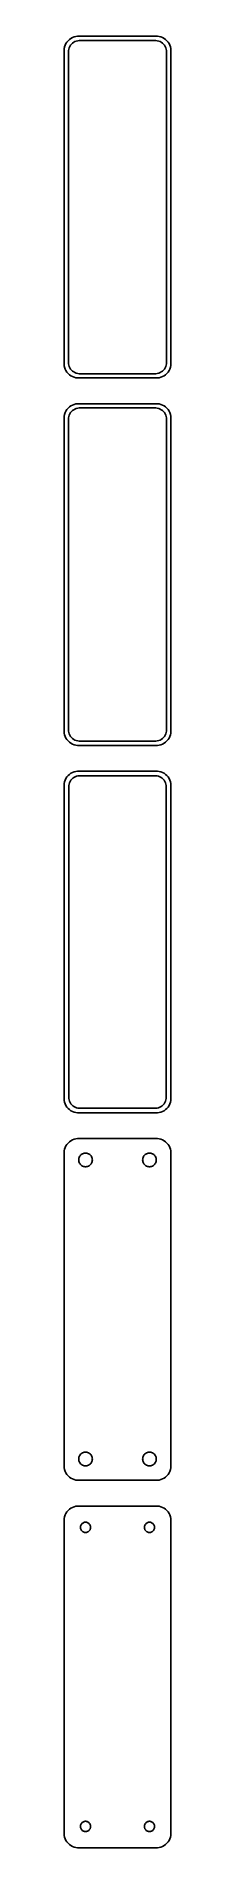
# Model space of a CAD drawing. Header units: metres. Extents: x -19 to 19, y 456 to 1092.
import ezdxf

# ---------------------------------------------------------------- set-up
doc = ezdxf.new("R2010")
doc.units = ezdxf.units.M

msp = doc.modelspace()

# ---------------------------------------------------------------- linework, layer by layer
for p, q in [((-18.65, 1087.94), (-18.75, 1087.94)), ((-18.75, 1087.94), (-18.75, 976.056)), ((-18.5929, 1088.24), (-18.65, 1087.94)), ((-18.3989, 1088.84), (-18.5929, 1088.24)), ((-18.1315, 1089.41), (-18.3989, 1088.84)), ((-17.7951, 1089.94), (-18.1315, 1089.41)), ((-17.3948, 1090.42), (-17.7951, 1089.94)), ((-16.9371, 1090.85), (-17.3948, 1090.42)), ((-17.1243, 1087.49), (-16.9691, 1087.97)), ((-16.9691, 1087.97), (-16.7552, 1088.43)), ((-16.4291, 1091.22), (-16.9371, 1090.85)), ((-16.7552, 1088.43), (-16.4861, 1088.85)), ((-16.4861, 1088.85), (-16.1659, 1089.24)), ((-15.8789, 1091.52), (-16.4291, 1091.22)), ((-16.1659, 1089.24), (-15.7997, 1089.58)), ((-15.2951, 1091.76), (-15.8789, 1091.52)), ((-15.7997, 1089.58), (-15.3933, 1089.88)), ((-15.3933, 1089.88), (-14.9531, 1090.12)), ((-14.6869, 1091.91), (-15.2951, 1091.76)), ((-14.9531, 1090.12), (-14.4861, 1090.3)), ((-14.0639, 1091.99), (-14.6869, 1091.91)), ((-14.4861, 1090.3), (-13.9995, 1090.43)), ((14.0639, 1091.99), (-14.0639, 1091.99)), ((-13.9995, 1090.43), (-13.5012, 1090.49)), ((-13.5012, 1090.49), (13.5012, 1090.49)), ((13.5012, 1090.49), (13.9995, 1090.43)), ((13.9995, 1090.43), (14.4861, 1090.3)), ((14.6869, 1091.91), (14.0639, 1091.99)), ((14.4861, 1090.3), (14.9531, 1090.12)), ((15.2951, 1091.76), (14.6869, 1091.91)), ((14.9531, 1090.12), (15.3933, 1089.88)), ((15.8789, 1091.52), (15.2951, 1091.76)), ((15.3933, 1089.88), (15.7997, 1089.58)), ((15.7997, 1089.58), (16.1659, 1089.24)), ((16.4291, 1091.22), (15.8789, 1091.52)), ((16.1659, 1089.24), (16.4861, 1088.85)), ((16.9371, 1090.85), (16.4291, 1091.22)), ((16.4861, 1088.85), (16.7552, 1088.43)), ((16.7552, 1088.43), (16.9691, 1087.97)), ((17.3948, 1090.42), (16.9371, 1090.85)), ((16.9691, 1087.97), (17.1243, 1087.49)), ((17.7951, 1089.94), (17.3948, 1090.42)), ((18.1315, 1089.41), (17.7951, 1089.94)), ((18.3989, 1088.84), (18.1315, 1089.41)), ((18.5929, 1088.24), (18.3989, 1088.84)), ((18.7106, 1087.63), (18.5929, 1088.24)), ((18.75, 1087), (18.7106, 1087.63)), ((-17.25, 1086.5), (-17.2184, 1087)), ((-17.25, 977.5), (-17.25, 1086.5)), ((-17.2184, 1087), (-17.1243, 1087.49)), ((17.1243, 1087.49), (17.2184, 1087)), ((17.2184, 1087), (17.25, 1086.5)), ((17.25, 1086.5), (17.25, 977.5)), ((18.75, 977), (18.75, 1087)), ((-18.75, 976.056), (-18.65, 976.056)), ((-18.65, 976.056), (-18.5929, 975.757)), ((-18.5929, 975.757), (-18.3989, 975.159)), ((-18.3989, 975.159), (-18.1315, 974.591)), ((-18.1315, 974.591), (-17.7951, 974.061)), ((-17.7951, 974.061), (-17.3948, 973.577)), ((-17.3948, 973.577), (-16.9371, 973.147)), ((-17.2184, 976.999), (-17.25, 977.5)), ((-17.1243, 976.505), (-17.2184, 976.999)), ((-16.9691, 976.028), (-17.1243, 976.505)), ((-16.7552, 975.573), (-16.9691, 976.028)), ((-16.9371, 973.147), (-16.4291, 972.778)), ((-16.4861, 975.149), (-16.7552, 975.573)), ((-16.1659, 974.762), (-16.4861, 975.149)), ((-15.7997, 974.418), (-16.1659, 974.762)), ((-15.3933, 974.123), (-15.7997, 974.418)), ((-14.9531, 973.881), (-15.3933, 974.123)), ((-14.4861, 973.696), (-14.9531, 973.881)), ((-13.9995, 973.571), (-14.4861, 973.696)), ((-13.5012, 973.508), (-13.9995, 973.571)), ((13.5012, 973.508), (-13.5012, 973.508)), ((13.9995, 973.571), (13.5012, 973.508)), ((14.4861, 973.696), (13.9995, 973.571)), ((14.9531, 973.881), (14.4861, 973.696)), ((15.3933, 974.123), (14.9531, 973.881)), ((15.7997, 974.418), (15.3933, 974.123)), ((16.1659, 974.762), (15.7997, 974.418)), ((16.4861, 975.149), (16.1659, 974.762)), ((16.4291, 972.778), (16.9371, 973.147)), ((16.7552, 975.573), (16.4861, 975.149)), ((16.9691, 976.028), (16.7552, 975.573)), ((16.9371, 973.147), (17.3948, 973.577)), ((17.1243, 976.505), (16.9691, 976.028)), ((17.2184, 976.999), (17.1243, 976.505)), ((17.25, 977.5), (17.2184, 976.999)), ((17.3948, 973.577), (17.7951, 974.061)), ((17.7951, 974.061), (18.1315, 974.591)), ((18.1315, 974.591), (18.3989, 975.159)), ((18.3989, 975.159), (18.5929, 975.757)), ((18.5929, 975.757), (18.7106, 976.373)), ((18.7106, 976.373), (18.75, 977)), ((-16.4291, 972.778), (-15.8789, 972.476)), ((-15.8789, 972.476), (-15.2951, 972.245)), ((-15.2951, 972.245), (-14.6869, 972.089)), ((-14.6869, 972.089), (-14.0639, 972.01)), ((-14.0639, 972.01), (14.0639, 972.01)), ((14.0639, 972.01), (14.6869, 972.089)), ((14.6869, 972.089), (15.2951, 972.245)), ((15.2951, 972.245), (15.8789, 972.476)), ((15.8789, 972.476), (16.4291, 972.778)), ((-18.1315, 960.409), (-18.3989, 959.841)), ((-17.7951, 960.939), (-18.1315, 960.409)), ((-17.3948, 961.423), (-17.7951, 960.939)), ((-16.9371, 961.853), (-17.3948, 961.423)), ((-16.4291, 962.222), (-16.9371, 961.853)), ((-15.8789, 962.524), (-16.4291, 962.222)), ((-16.1659, 960.238), (-15.7997, 960.582)), ((-15.2951, 962.755), (-15.8789, 962.524)), ((-15.7997, 960.582), (-15.3933, 960.877)), ((-15.3933, 960.877), (-14.9531, 961.119)), ((-14.6869, 962.911), (-15.2951, 962.755)), ((-14.9531, 961.119), (-14.4861, 961.304)), ((-14.0639, 962.99), (-14.6869, 962.911)), ((-14.4861, 961.304), (-13.9995, 961.429)), ((14.0639, 962.99), (-14.0639, 962.99)), ((-13.9995, 961.429), (-13.5012, 961.492)), ((-13.5012, 961.492), (13.5012, 961.492)), ((13.5012, 961.492), (13.9995, 961.429)), ((13.9995, 961.429), (14.4861, 961.304)), ((14.6869, 962.911), (14.0639, 962.99)), ((14.4861, 961.304), (14.9531, 961.119)), ((15.2951, 962.755), (14.6869, 962.911)), ((14.9531, 961.119), (15.3933, 960.877)), ((15.8789, 962.524), (15.2951, 962.755)), ((15.3933, 960.877), (15.7997, 960.582)), ((15.7997, 960.582), (16.1659, 960.238)), ((16.4291, 962.222), (15.8789, 962.524)), ((16.9371, 961.853), (16.4291, 962.222)), ((17.3948, 961.423), (16.9371, 961.853)), ((17.7951, 960.939), (17.3948, 961.423)), ((18.1315, 960.409), (17.7951, 960.939)), ((18.3989, 959.841), (18.1315, 960.409)), ((-18.7106, 958.627), (-18.75, 958)), ((-18.75, 958), (-18.75, 848)), ((-18.5929, 959.243), (-18.7106, 958.627)), ((-18.3989, 959.841), (-18.5929, 959.243)), ((-17.25, 957.5), (-17.2184, 958.001)), ((-17.25, 848.5), (-17.25, 957.5)), ((-17.2184, 958.001), (-17.1243, 958.495)), ((-17.1243, 958.495), (-16.9691, 958.972)), ((-16.9691, 958.972), (-16.7552, 959.427)), ((-16.7552, 959.427), (-16.4861, 959.851)), ((-16.4861, 959.851), (-16.1659, 960.238)), ((16.1659, 960.238), (16.4861, 959.851)), ((16.4861, 959.851), (16.7552, 959.427)), ((16.7552, 959.427), (16.9691, 958.972)), ((16.9691, 958.972), (17.1243, 958.495)), ((17.1243, 958.495), (17.2184, 958.001)), ((17.2184, 958.001), (17.25, 957.5)), ((17.25, 957.5), (17.25, 848.5)), ((18.5929, 959.243), (18.3989, 959.841)), ((18.7106, 958.627), (18.5929, 959.243)), ((18.75, 958), (18.7106, 958.627)), ((18.75, 848), (18.75, 958)), ((-18.75, 848), (-18.7106, 847.373)), ((-18.7106, 847.373), (-18.5929, 846.757)), ((-18.5929, 846.757), (-18.3989, 846.159)), ((-18.3989, 846.159), (-18.1315, 845.591)), ((-17.2184, 847.999), (-17.25, 848.5)), ((-17.1243, 847.505), (-17.2184, 847.999)), ((-16.9691, 847.028), (-17.1243, 847.505)), ((-16.7552, 846.573), (-16.9691, 847.028)), ((-16.4861, 846.149), (-16.7552, 846.573)), ((-16.1659, 845.762), (-16.4861, 846.149)), ((16.4861, 846.149), (16.1659, 845.762)), ((16.7552, 846.573), (16.4861, 846.149)), ((16.9691, 847.028), (16.7552, 846.573)), ((17.1243, 847.505), (16.9691, 847.028)), ((17.2184, 847.999), (17.1243, 847.505)), ((17.25, 848.5), (17.2184, 847.999)), ((18.1315, 845.591), (18.3989, 846.159)), ((18.3989, 846.159), (18.5929, 846.757)), ((18.5929, 846.757), (18.7106, 847.373)), ((18.7106, 847.373), (18.75, 848)), ((-18.1315, 845.591), (-17.7951, 845.061)), ((-17.7951, 845.061), (-17.3948, 844.577)), ((-17.3948, 844.577), (-16.9371, 844.147)), ((-16.9371, 844.147), (-16.4291, 843.778)), ((-16.4291, 843.778), (-15.8789, 843.476)), ((-15.7997, 845.418), (-16.1659, 845.762)), ((-15.8789, 843.476), (-15.2951, 843.245)), ((-15.3933, 845.123), (-15.7997, 845.418)), ((-14.9531, 844.881), (-15.3933, 845.123)), ((-15.2951, 843.245), (-14.6869, 843.089)), ((-14.4861, 844.696), (-14.9531, 844.881)), ((-14.6869, 843.089), (-14.0639, 843.01)), ((-13.9995, 844.571), (-14.4861, 844.696)), ((-14.0639, 843.01), (14.0639, 843.01)), ((-13.5012, 844.508), (-13.9995, 844.571)), ((13.5012, 844.508), (-13.5012, 844.508)), ((13.9995, 844.571), (13.5012, 844.508)), ((14.4861, 844.696), (13.9995, 844.571)), ((14.0639, 843.01), (14.6869, 843.089)), ((14.9531, 844.881), (14.4861, 844.696)), ((14.6869, 843.089), (15.2951, 843.245)), ((15.3933, 845.123), (14.9531, 844.881)), ((15.2951, 843.245), (15.8789, 843.476)), ((15.7997, 845.418), (15.3933, 845.123)), ((16.1659, 845.762), (15.7997, 845.418)), ((15.8789, 843.476), (16.4291, 843.778)), ((16.4291, 843.778), (16.9371, 844.147)), ((16.9371, 844.147), (17.3948, 844.577)), ((17.3948, 844.577), (17.7951, 845.061)), ((17.7951, 845.061), (18.1315, 845.591)), ((-16.4291, 833.222), (-16.9371, 832.853)), ((-15.8789, 833.524), (-16.4291, 833.222)), ((-15.2951, 833.755), (-15.8789, 833.524)), ((-14.6869, 833.911), (-15.2951, 833.755)), ((-14.0639, 833.99), (-14.6869, 833.911)), ((14.0639, 833.99), (-14.0639, 833.99)), ((14.6869, 833.911), (14.0639, 833.99)), ((15.2951, 833.755), (14.6869, 833.911)), ((15.8789, 833.524), (15.2951, 833.755)), ((16.4291, 833.222), (15.8789, 833.524)), ((16.9371, 832.853), (16.4291, 833.222)), ((-18.7106, 829.627), (-18.75, 829)), ((-18.75, 829), (-18.75, 719)), ((-18.5929, 830.243), (-18.7106, 829.627)), ((-18.3989, 830.841), (-18.5929, 830.243)), ((-18.1315, 831.409), (-18.3989, 830.841)), ((-17.7951, 831.939), (-18.1315, 831.409)), ((-17.3948, 832.423), (-17.7951, 831.939)), ((-16.9371, 832.853), (-17.3948, 832.423)), ((-17.1226, 828.5), (-17.0921, 828.985)), ((-17.1226, 719.5), (-17.1226, 828.5)), ((-17.0921, 828.985), (-17.001, 829.463)), ((-17.001, 829.463), (-16.8507, 829.926)), ((-16.8507, 829.926), (-16.6436, 830.366)), ((-16.6436, 830.366), (-16.383, 830.776)), ((-16.383, 830.776), (-16.073, 831.151)), ((-16.073, 831.151), (-15.7185, 831.484)), ((-15.7185, 831.484), (-15.3251, 831.77)), ((-15.3251, 831.77), (-14.8989, 832.004)), ((-14.8989, 832.004), (-14.4467, 832.183)), ((-14.4467, 832.183), (-13.9756, 832.304)), ((-13.9756, 832.304), (-13.4932, 832.365)), ((-13.4932, 832.365), (13.4932, 832.365)), ((13.4932, 832.365), (13.9756, 832.304)), ((13.9756, 832.304), (14.4467, 832.183)), ((14.4467, 832.183), (14.8989, 832.004)), ((14.8989, 832.004), (15.3251, 831.77)), ((15.3251, 831.77), (15.7185, 831.484)), ((15.7185, 831.484), (16.073, 831.151)), ((16.073, 831.151), (16.383, 830.776)), ((16.383, 830.776), (16.6436, 830.366)), ((16.6436, 830.366), (16.8507, 829.926)), ((16.8507, 829.926), (17.001, 829.463)), ((17.3948, 832.423), (16.9371, 832.853)), ((17.001, 829.463), (17.0921, 828.985)), ((17.0921, 828.985), (17.1226, 828.5)), ((17.1226, 828.5), (17.1226, 719.5)), ((17.7951, 831.939), (17.3948, 832.423)), ((18.1315, 831.409), (17.7951, 831.939)), ((18.3989, 830.841), (18.1315, 831.409)), ((18.5929, 830.243), (18.3989, 830.841)), ((18.7106, 829.627), (18.5929, 830.243)), ((18.75, 829), (18.7106, 829.627)), ((18.75, 719), (18.75, 829)), ((-18.75, 719), (-18.7106, 718.373)), ((-17.0921, 719.015), (-17.1226, 719.5)), ((-17.001, 718.537), (-17.0921, 719.015)), ((17.0921, 719.015), (17.001, 718.537)), ((17.1226, 719.5), (17.0921, 719.015)), ((18.7106, 718.373), (18.75, 719)), ((-18.7106, 718.373), (-18.5929, 717.757)), ((-18.5929, 717.757), (-18.3989, 717.159)), ((-18.3989, 717.159), (-18.1315, 716.591)), ((-18.1315, 716.591), (-17.7951, 716.061)), ((-17.7951, 716.061), (-17.3948, 715.577)), ((-17.3948, 715.577), (-16.9371, 715.147)), ((-16.8507, 718.074), (-17.001, 718.537)), ((-16.9371, 715.147), (-16.4291, 714.778)), ((-16.6436, 717.634), (-16.8507, 718.074)), ((-16.383, 717.224), (-16.6436, 717.634)), ((-16.4291, 714.778), (-15.8789, 714.476)), ((-16.073, 716.849), (-16.383, 717.224)), ((-15.7185, 716.516), (-16.073, 716.849)), ((-15.8789, 714.476), (-15.2951, 714.245)), ((-15.3251, 716.23), (-15.7185, 716.516)), ((-14.8989, 715.996), (-15.3251, 716.23)), ((-15.2951, 714.245), (-14.6869, 714.089)), ((-14.4467, 715.817), (-14.8989, 715.996)), ((-14.6869, 714.089), (-14.0639, 714.01)), ((-13.9756, 715.696), (-14.4467, 715.817)), ((-14.0639, 714.01), (14.0639, 714.01)), ((-13.4932, 715.635), (-13.9756, 715.696)), ((13.4932, 715.635), (-13.4932, 715.635)), ((13.9756, 715.696), (13.4932, 715.635)), ((14.4467, 715.817), (13.9756, 715.696)), ((14.0639, 714.01), (14.6869, 714.089)), ((14.8989, 715.996), (14.4467, 715.817)), ((14.6869, 714.089), (15.2951, 714.245)), ((15.3251, 716.23), (14.8989, 715.996)), ((15.2951, 714.245), (15.8789, 714.476)), ((15.7185, 716.516), (15.3251, 716.23)), ((16.073, 716.849), (15.7185, 716.516)), ((15.8789, 714.476), (16.4291, 714.778)), ((16.383, 717.224), (16.073, 716.849)), ((16.6436, 717.634), (16.383, 717.224)), ((16.4291, 714.778), (16.9371, 715.147)), ((16.8507, 718.074), (16.6436, 717.634)), ((17.001, 718.537), (16.8507, 718.074)), ((16.9371, 715.147), (17.3948, 715.577)), ((17.3948, 715.577), (17.7951, 716.061)), ((17.7951, 716.061), (18.1315, 716.591)), ((18.1315, 716.591), (18.3989, 717.159)), ((18.3989, 717.159), (18.5929, 717.757)), ((18.5929, 717.757), (18.7106, 718.373)), ((-18.7106, 700.627), (-18.75, 700)), ((-18.75, 700), (-18.75, 590)), ((-18.5929, 701.243), (-18.7106, 700.627)), ((-18.3989, 701.841), (-18.5929, 701.243)), ((-18.1315, 702.409), (-18.3989, 701.841)), ((-17.7951, 702.939), (-18.1315, 702.409)), ((-17.3948, 703.423), (-17.7951, 702.939)), ((-16.9371, 703.853), (-17.3948, 703.423)), ((-16.4291, 704.222), (-16.9371, 703.853)), ((-15.8789, 704.524), (-16.4291, 704.222)), ((-15.2951, 704.755), (-15.8789, 704.524)), ((-14.6869, 704.911), (-15.2951, 704.755)), ((-14.0639, 704.99), (-14.6869, 704.911)), ((14.0639, 704.99), (-14.0639, 704.99)), ((-12.536, 699.526), (-12.2719, 699.672)), ((-12.2719, 699.672), (-11.9916, 699.783)), ((-11.9916, 699.783), (-11.6997, 699.857)), ((-11.6997, 699.857), (-11.4007, 699.895)), ((-11.4007, 699.895), (-11.0993, 699.895)), ((-11.0993, 699.895), (-10.8003, 699.857)), ((-10.8003, 699.857), (-10.5083, 699.783)), ((-10.5083, 699.783), (-10.2281, 699.672)), ((-10.2281, 699.672), (-9.964, 699.526)), ((9.964, 699.526), (10.2281, 699.672)), ((10.2281, 699.672), (10.5083, 699.783)), ((10.5083, 699.783), (10.8003, 699.857)), ((10.8003, 699.857), (11.0993, 699.895)), ((11.0993, 699.895), (11.4007, 699.895)), ((11.4007, 699.895), (11.6997, 699.857)), ((11.6997, 699.857), (11.9916, 699.783)), ((11.9916, 699.783), (12.2719, 699.672)), ((12.2719, 699.672), (12.536, 699.526)), ((14.6869, 704.911), (14.0639, 704.99)), ((15.2951, 704.755), (14.6869, 704.911)), ((15.8789, 704.524), (15.2951, 704.755)), ((16.4291, 704.222), (15.8789, 704.524)), ((16.9371, 703.853), (16.4291, 704.222)), ((17.3948, 703.423), (16.9371, 703.853)), ((17.7951, 702.939), (17.3948, 703.423)), ((18.1315, 702.409), (17.7951, 702.939)), ((18.3989, 701.841), (18.1315, 702.409)), ((18.5929, 701.243), (18.3989, 701.841)), ((18.7106, 700.627), (18.5929, 701.243)), ((18.75, 700), (18.7106, 700.627)), ((18.75, 590), (18.75, 700)), ((-13.65, 697.5), (-13.6311, 697.801)), ((-13.6311, 697.199), (-13.65, 697.5)), ((-13.6311, 697.801), (-13.5746, 698.097)), ((-13.5746, 696.903), (-13.6311, 697.199)), ((-13.5746, 698.097), (-13.4815, 698.383)), ((-13.4815, 696.617), (-13.5746, 696.903)), ((-13.4815, 698.383), (-13.3531, 698.656)), ((-13.3531, 696.344), (-13.4815, 696.617)), ((-13.3531, 698.656), (-13.1916, 698.911)), ((-13.1916, 696.089), (-13.3531, 696.344)), ((-13.1916, 698.911), (-12.9995, 699.143)), ((-12.9995, 695.857), (-13.1916, 696.089)), ((-12.9995, 699.143), (-12.7798, 699.349)), ((-12.7798, 695.651), (-12.9995, 695.857)), ((-12.7798, 699.349), (-12.536, 699.526)), ((-12.536, 695.474), (-12.7798, 695.651)), ((-12.2719, 695.328), (-12.536, 695.474)), ((-11.9916, 695.217), (-12.2719, 695.328)), ((-11.6997, 695.143), (-11.9916, 695.217)), ((-11.4007, 695.105), (-11.6997, 695.143)), ((-11.0993, 695.105), (-11.4007, 695.105)), ((-10.8003, 695.143), (-11.0993, 695.105)), ((-10.5083, 695.217), (-10.8003, 695.143)), ((-10.2281, 695.328), (-10.5083, 695.217)), ((-9.964, 695.474), (-10.2281, 695.328)), ((-9.964, 699.526), (-9.72017, 699.349)), ((-9.72017, 695.651), (-9.964, 695.474)), ((-9.72017, 699.349), (-9.50047, 699.143)), ((-9.50047, 695.857), (-9.72017, 695.651)), ((-9.50047, 699.143), (-9.30835, 698.911)), ((-9.30835, 696.089), (-9.50047, 695.857)), ((-9.30835, 698.911), (-9.14685, 698.656)), ((-9.14685, 696.344), (-9.30835, 696.089)), ((-9.14685, 698.656), (-9.01852, 698.383)), ((-9.01852, 696.617), (-9.14685, 696.344)), ((-9.01852, 698.383), (-8.9254, 698.097)), ((-8.9254, 696.903), (-9.01852, 696.617)), ((-8.9254, 698.097), (-8.86891, 697.801)), ((-8.86891, 697.199), (-8.9254, 696.903)), ((-8.86891, 697.801), (-8.84999, 697.5)), ((-8.84999, 697.5), (-8.86891, 697.199)), ((8.84999, 697.5), (8.86891, 697.801)), ((8.86891, 697.199), (8.84999, 697.5)), ((8.86891, 697.801), (8.9254, 698.097)), ((8.9254, 696.903), (8.86891, 697.199)), ((8.9254, 698.097), (9.01852, 698.383)), ((9.01852, 696.617), (8.9254, 696.903)), ((9.01852, 698.383), (9.14685, 698.656)), ((9.14685, 696.344), (9.01852, 696.617)), ((9.14685, 698.656), (9.30835, 698.911)), ((9.30835, 696.089), (9.14685, 696.344)), ((9.30835, 698.911), (9.50047, 699.143)), ((9.50047, 695.857), (9.30835, 696.089)), ((9.50047, 699.143), (9.72017, 699.349)), ((9.72017, 695.651), (9.50047, 695.857)), ((9.72017, 699.349), (9.964, 699.526)), ((9.964, 695.474), (9.72017, 695.651)), ((10.2281, 695.328), (9.964, 695.474)), ((10.5083, 695.217), (10.2281, 695.328)), ((10.8003, 695.143), (10.5083, 695.217)), ((11.0993, 695.105), (10.8003, 695.143)), ((11.4007, 695.105), (11.0993, 695.105)), ((11.6997, 695.143), (11.4007, 695.105)), ((11.9916, 695.217), (11.6997, 695.143)), ((12.2719, 695.328), (11.9916, 695.217)), ((12.536, 695.474), (12.2719, 695.328)), ((12.536, 699.526), (12.7798, 699.349)), ((12.7798, 695.651), (12.536, 695.474)), ((12.7798, 699.349), (12.9995, 699.143)), ((12.9995, 695.857), (12.7798, 695.651)), ((12.9995, 699.143), (13.1916, 698.911)), ((13.1916, 696.089), (12.9995, 695.857)), ((13.1916, 698.911), (13.3531, 698.656)), ((13.3531, 696.344), (13.1916, 696.089)), ((13.3531, 698.656), (13.4815, 698.383)), ((13.4815, 696.617), (13.3531, 696.344)), ((13.4815, 698.383), (13.5746, 698.097)), ((13.5746, 696.903), (13.4815, 696.617)), ((13.5746, 698.097), (13.6311, 697.801)), ((13.6311, 697.199), (13.5746, 696.903)), ((13.6311, 697.801), (13.65, 697.5)), ((13.65, 697.5), (13.6311, 697.199)), ((-13.65, 592.5), (-13.6311, 592.801)), ((-13.6311, 592.199), (-13.65, 592.5)), ((-13.6311, 592.801), (-13.5746, 593.097)), ((-13.5746, 591.903), (-13.6311, 592.199)), ((-13.5746, 593.097), (-13.4815, 593.383)), ((-13.4815, 591.617), (-13.5746, 591.903)), ((-13.4815, 593.383), (-13.3531, 593.656)), ((-13.3531, 591.344), (-13.4815, 591.617)), ((-13.3531, 593.656), (-13.1916, 593.911)), ((-13.1916, 593.911), (-12.9995, 594.143)), ((-12.9995, 594.143), (-12.7798, 594.349)), ((-12.7798, 594.349), (-12.536, 594.526)), ((-12.536, 594.526), (-12.2719, 594.672)), ((-12.2719, 594.672), (-11.9916, 594.783)), ((-11.9916, 594.783), (-11.6997, 594.857)), ((-11.6997, 594.857), (-11.4007, 594.895)), ((-11.4007, 594.895), (-11.0993, 594.895)), ((-11.0993, 594.895), (-10.8003, 594.857)), ((-10.8003, 594.857), (-10.5083, 594.783)), ((-10.5083, 594.783), (-10.2281, 594.672)), ((-10.2281, 594.672), (-9.964, 594.526)), ((-9.964, 594.526), (-9.72017, 594.349)), ((-9.72017, 594.349), (-9.50047, 594.143)), ((-9.50047, 594.143), (-9.30835, 593.911)), ((-9.30835, 593.911), (-9.14685, 593.656)), ((-9.14685, 593.656), (-9.01852, 593.383)), ((-9.01852, 591.617), (-9.14685, 591.344)), ((-9.01852, 593.383), (-8.9254, 593.097)), ((-8.9254, 591.903), (-9.01852, 591.617)), ((-8.9254, 593.097), (-8.86891, 592.801)), ((-8.86891, 592.199), (-8.9254, 591.903)), ((-8.86891, 592.801), (-8.84999, 592.5)), ((-8.84999, 592.5), (-8.86891, 592.199)), ((8.84999, 592.5), (8.86891, 592.801)), ((8.86891, 592.199), (8.84999, 592.5)), ((8.86891, 592.801), (8.9254, 593.097)), ((8.9254, 591.903), (8.86891, 592.199)), ((8.9254, 593.097), (9.01852, 593.383)), ((9.01852, 591.617), (8.9254, 591.903)), ((9.01852, 593.383), (9.14685, 593.656)), ((9.14685, 591.344), (9.01852, 591.617)), ((9.14685, 593.656), (9.30835, 593.911)), ((9.30835, 593.911), (9.50047, 594.143)), ((9.50047, 594.143), (9.72017, 594.349)), ((9.72017, 594.349), (9.964, 594.526)), ((9.964, 594.526), (10.2281, 594.672)), ((10.2281, 594.672), (10.5083, 594.783)), ((10.5083, 594.783), (10.8003, 594.857)), ((10.8003, 594.857), (11.0993, 594.895)), ((11.0993, 594.895), (11.4007, 594.895)), ((11.4007, 594.895), (11.6997, 594.857)), ((11.6997, 594.857), (11.9916, 594.783)), ((11.9916, 594.783), (12.2719, 594.672)), ((12.2719, 594.672), (12.536, 594.526)), ((12.536, 594.526), (12.7798, 594.349)), ((12.7798, 594.349), (12.9995, 594.143)), ((12.9995, 594.143), (13.1916, 593.911)), ((13.1916, 593.911), (13.3531, 593.656)), ((13.3531, 593.656), (13.4815, 593.383)), ((13.4815, 591.617), (13.3531, 591.344)), ((13.4815, 593.383), (13.5746, 593.097)), ((13.5746, 591.903), (13.4815, 591.617)), ((13.5746, 593.097), (13.6311, 592.801)), ((13.6311, 592.199), (13.5746, 591.903)), ((13.6311, 592.801), (13.65, 592.5)), ((13.65, 592.5), (13.6311, 592.199)), ((-18.75, 590), (-18.7106, 589.373)), ((-18.7106, 589.373), (-18.5929, 588.757)), ((-18.5929, 588.757), (-18.3989, 588.159)), ((-18.3989, 588.159), (-18.1315, 587.591)), ((-18.1315, 587.591), (-17.7951, 587.061)), ((-17.7951, 587.061), (-17.3948, 586.577)), ((-17.3948, 586.577), (-16.9371, 586.147)), ((-16.9371, 586.147), (-16.4291, 585.778)), ((-16.4291, 585.778), (-15.8789, 585.476)), ((-15.8789, 585.476), (-15.2951, 585.245)), ((-15.2951, 585.245), (-14.6869, 585.089)), ((-13.1916, 591.089), (-13.3531, 591.344)), ((-12.9995, 590.857), (-13.1916, 591.089)), ((-12.7798, 590.651), (-12.9995, 590.857)), ((-12.536, 590.474), (-12.7798, 590.651)), ((-12.2719, 590.328), (-12.536, 590.474)), ((-11.9916, 590.217), (-12.2719, 590.328)), ((-11.6997, 590.143), (-11.9916, 590.217)), ((-11.4007, 590.105), (-11.6997, 590.143)), ((-11.0993, 590.105), (-11.4007, 590.105)), ((-10.8003, 590.143), (-11.0993, 590.105)), ((-10.5083, 590.217), (-10.8003, 590.143)), ((-10.2281, 590.328), (-10.5083, 590.217)), ((-9.964, 590.474), (-10.2281, 590.328)), ((-9.72017, 590.651), (-9.964, 590.474)), ((-9.50047, 590.857), (-9.72017, 590.651)), ((-9.30835, 591.089), (-9.50047, 590.857)), ((-9.14685, 591.344), (-9.30835, 591.089)), ((9.30835, 591.089), (9.14685, 591.344)), ((9.50047, 590.857), (9.30835, 591.089)), ((9.72017, 590.651), (9.50047, 590.857)), ((9.964, 590.474), (9.72017, 590.651)), ((10.2281, 590.328), (9.964, 590.474)), ((10.5083, 590.217), (10.2281, 590.328)), ((10.8003, 590.143), (10.5083, 590.217)), ((11.0993, 590.105), (10.8003, 590.143)), ((11.4007, 590.105), (11.0993, 590.105)), ((11.6997, 590.143), (11.4007, 590.105)), ((11.9916, 590.217), (11.6997, 590.143)), ((12.2719, 590.328), (11.9916, 590.217)), ((12.536, 590.474), (12.2719, 590.328)), ((12.7798, 590.651), (12.536, 590.474)), ((12.9995, 590.857), (12.7798, 590.651)), ((13.1916, 591.089), (12.9995, 590.857)), ((13.3531, 591.344), (13.1916, 591.089)), ((14.6869, 585.089), (15.2951, 585.245)), ((15.2951, 585.245), (15.8789, 585.476)), ((15.8789, 585.476), (16.4291, 585.778)), ((16.4291, 585.778), (16.9371, 586.147)), ((16.9371, 586.147), (17.3948, 586.577)), ((17.3948, 586.577), (17.7951, 587.061)), ((17.7951, 587.061), (18.1315, 587.591)), ((18.1315, 587.591), (18.3989, 588.159)), ((18.3989, 588.159), (18.5929, 588.757)), ((18.5929, 588.757), (18.7106, 589.373)), ((18.7106, 589.373), (18.75, 590)), ((-14.6869, 585.089), (-14.0639, 585.01)), ((-14.0639, 585.01), (14.0639, 585.01)), ((14.0639, 585.01), (14.6869, 585.089)), ((-18.3989, 572.841), (-18.5929, 572.243)), ((-18.1315, 573.409), (-18.3989, 572.841)), ((-17.7951, 573.939), (-18.1315, 573.409)), ((-17.3948, 574.423), (-17.7951, 573.939)), ((-16.9371, 574.853), (-17.3948, 574.423)), ((-16.4291, 575.222), (-16.9371, 574.853)), ((-15.8789, 575.524), (-16.4291, 575.222)), ((-15.2951, 575.755), (-15.8789, 575.524)), ((-14.6869, 575.911), (-15.2951, 575.755)), ((-14.0639, 575.99), (-14.6869, 575.911)), ((14.0639, 575.99), (-14.0639, 575.99)), ((14.6869, 575.911), (14.0639, 575.99)), ((15.2951, 575.755), (14.6869, 575.911)), ((15.8789, 575.524), (15.2951, 575.755)), ((16.4291, 575.222), (15.8789, 575.524)), ((16.9371, 574.853), (16.4291, 575.222)), ((17.3948, 574.423), (16.9371, 574.853)), ((17.7951, 573.939), (17.3948, 574.423)), ((18.1315, 573.409), (17.7951, 573.939)), ((18.3989, 572.841), (18.1315, 573.409)), ((18.5929, 572.243), (18.3989, 572.841)), ((-18.7106, 571.627), (-18.75, 571)), ((-18.75, 571), (-18.75, 461)), ((-18.5929, 572.243), (-18.7106, 571.627)), ((-13.05, 568.5), (-13.0358, 568.726)), ((-13.0358, 568.274), (-13.05, 568.5)), ((-13.0358, 568.726), (-12.9934, 568.948)), ((-12.9934, 568.052), (-13.0358, 568.274)), ((-12.9934, 568.948), (-12.9236, 569.163)), ((-12.9236, 567.837), (-12.9934, 568.052)), ((-12.9236, 569.163), (-12.8273, 569.367)), ((-12.8273, 567.633), (-12.9236, 567.837)), ((-12.8273, 569.367), (-12.7062, 569.558)), ((-12.7062, 567.442), (-12.8273, 567.633)), ((-12.7062, 569.558), (-12.5621, 569.732)), ((-12.5621, 567.268), (-12.7062, 567.442)), ((-12.5621, 569.732), (-12.3974, 569.887)), ((-12.3974, 567.113), (-12.5621, 567.268)), ((-12.3974, 569.887), (-12.2145, 570.02)), ((-12.2145, 566.98), (-12.3974, 567.113)), ((-12.2145, 570.02), (-12.0164, 570.129)), ((-12.0164, 566.871), (-12.2145, 566.98)), ((-12.0164, 570.129), (-11.8062, 570.212)), ((-11.8062, 566.788), (-12.0164, 566.871)), ((-11.8062, 570.212), (-11.5873, 570.268)), ((-11.5873, 566.732), (-11.8062, 566.788)), ((-11.5873, 570.268), (-11.363, 570.296)), ((-11.363, 566.704), (-11.5873, 566.732)), ((-11.363, 570.296), (-11.137, 570.296)), ((-11.137, 566.704), (-11.363, 566.704)), ((-11.137, 570.296), (-10.9127, 570.268)), ((-10.9127, 566.732), (-11.137, 566.704)), ((-10.9127, 570.268), (-10.6938, 570.212)), ((-10.6938, 566.788), (-10.9127, 566.732)), ((-10.6938, 570.212), (-10.4836, 570.129)), ((-10.4836, 566.871), (-10.6938, 566.788)), ((-10.4836, 570.129), (-10.2855, 570.02)), ((-10.2855, 566.98), (-10.4836, 566.871)), ((-10.2855, 570.02), (-10.1026, 569.887)), ((-10.1026, 567.113), (-10.2855, 566.98)), ((-10.1026, 569.887), (-9.93785, 569.732)), ((-9.93785, 567.268), (-10.1026, 567.113)), ((-9.93785, 569.732), (-9.79376, 569.558)), ((-9.79376, 567.442), (-9.93785, 567.268)), ((-9.79376, 569.558), (-9.67264, 569.367)), ((-9.67264, 567.633), (-9.79376, 567.442)), ((-9.67264, 569.367), (-9.5764, 569.163)), ((-9.5764, 567.837), (-9.67264, 567.633)), ((-9.5764, 569.163), (-9.50655, 568.948)), ((-9.50655, 568.052), (-9.5764, 567.837)), ((-9.50655, 568.948), (-9.46419, 568.726)), ((-9.46419, 568.274), (-9.50655, 568.052)), ((-9.46419, 568.726), (-9.45, 568.5)), ((-9.45, 568.5), (-9.46419, 568.274)), ((9.45, 568.5), (9.46419, 568.726)), ((9.46419, 568.274), (9.45, 568.5)), ((9.46419, 568.726), (9.50655, 568.948)), ((9.50655, 568.052), (9.46419, 568.274)), ((9.50655, 568.948), (9.5764, 569.163)), ((9.5764, 567.837), (9.50655, 568.052)), ((9.5764, 569.163), (9.67264, 569.367)), ((9.67264, 567.633), (9.5764, 567.837)), ((9.67264, 569.367), (9.79376, 569.558)), ((9.79376, 567.442), (9.67264, 567.633)), ((9.79376, 569.558), (9.93785, 569.732)), ((9.93785, 567.268), (9.79376, 567.442)), ((9.93785, 569.732), (10.1026, 569.887)), ((10.1026, 567.113), (9.93785, 567.268)), ((10.1026, 569.887), (10.2855, 570.02)), ((10.2855, 566.98), (10.1026, 567.113)), ((10.2855, 570.02), (10.4836, 570.129)), ((10.4836, 566.871), (10.2855, 566.98)), ((10.4836, 570.129), (10.6938, 570.212)), ((10.6938, 566.788), (10.4836, 566.871)), ((10.6938, 570.212), (10.9127, 570.268)), ((10.9127, 566.732), (10.6938, 566.788)), ((10.9127, 570.268), (11.137, 570.296)), ((11.137, 566.704), (10.9127, 566.732)), ((11.137, 570.296), (11.363, 570.296)), ((11.363, 566.704), (11.137, 566.704)), ((11.363, 570.296), (11.5873, 570.268)), ((11.5873, 566.732), (11.363, 566.704)), ((11.5873, 570.268), (11.8062, 570.212)), ((11.8062, 566.788), (11.5873, 566.732)), ((11.8062, 570.212), (12.0164, 570.129)), ((12.0164, 566.871), (11.8062, 566.788)), ((12.0164, 570.129), (12.2145, 570.02)), ((12.2145, 566.98), (12.0164, 566.871)), ((12.2145, 570.02), (12.3974, 569.887)), ((12.3974, 567.113), (12.2145, 566.98)), ((12.3974, 569.887), (12.5621, 569.732)), ((12.5621, 567.268), (12.3974, 567.113)), ((12.5621, 569.732), (12.7062, 569.558)), ((12.7062, 567.442), (12.5621, 567.268)), ((12.7062, 569.558), (12.8273, 569.367)), ((12.8273, 567.633), (12.7062, 567.442)), ((12.8273, 569.367), (12.9236, 569.163)), ((12.9236, 567.837), (12.8273, 567.633)), ((12.9236, 569.163), (12.9934, 568.948)), ((12.9934, 568.052), (12.9236, 567.837)), ((12.9934, 568.948), (13.0358, 568.726)), ((13.0358, 568.274), (12.9934, 568.052)), ((13.0358, 568.726), (13.05, 568.5)), ((13.05, 568.5), (13.0358, 568.274)), ((18.7106, 571.627), (18.5929, 572.243)), ((18.75, 571), (18.7106, 571.627)), ((18.75, 461), (18.75, 571)), ((-12.9236, 464.163), (-12.8273, 464.367)), ((-12.8273, 464.367), (-12.7062, 464.558)), ((-12.7062, 464.558), (-12.5621, 464.732)), ((-12.5621, 464.732), (-12.3974, 464.887)), ((-12.3974, 464.887), (-12.2145, 465.02)), ((-12.2145, 465.02), (-12.0164, 465.129)), ((-12.0164, 465.129), (-11.8062, 465.212)), ((-11.8062, 465.212), (-11.5873, 465.268)), ((-11.5873, 465.268), (-11.363, 465.296)), ((-11.363, 465.296), (-11.137, 465.296)), ((-11.137, 465.296), (-10.9127, 465.268)), ((-10.9127, 465.268), (-10.6938, 465.212)), ((-10.6938, 465.212), (-10.4836, 465.129)), ((-10.4836, 465.129), (-10.2855, 465.02)), ((-10.2855, 465.02), (-10.1026, 464.887)), ((-10.1026, 464.887), (-9.93785, 464.732)), ((-9.93785, 464.732), (-9.79376, 464.558)), ((-9.79376, 464.558), (-9.67264, 464.367)), ((-9.67264, 464.367), (-9.5764, 464.163)), ((9.5764, 464.163), (9.67264, 464.367)), ((9.67264, 464.367), (9.79376, 464.558)), ((9.79376, 464.558), (9.93785, 464.732)), ((9.93785, 464.732), (10.1026, 464.887)), ((10.1026, 464.887), (10.2855, 465.02)), ((10.2855, 465.02), (10.4836, 465.129)), ((10.4836, 465.129), (10.6938, 465.212)), ((10.6938, 465.212), (10.9127, 465.268)), ((10.9127, 465.268), (11.137, 465.296)), ((11.137, 465.296), (11.363, 465.296)), ((11.363, 465.296), (11.5873, 465.268)), ((11.5873, 465.268), (11.8062, 465.212)), ((11.8062, 465.212), (12.0164, 465.129)), ((12.0164, 465.129), (12.2145, 465.02)), ((12.2145, 465.02), (12.3974, 464.887)), ((12.3974, 464.887), (12.5621, 464.732)), ((12.5621, 464.732), (12.7062, 464.558)), ((12.7062, 464.558), (12.8273, 464.367)), ((12.8273, 464.367), (12.9236, 464.163)), ((-18.75, 461), (-18.7106, 460.373)), ((-18.7106, 460.373), (-18.5929, 459.757)), ((-18.5929, 459.757), (-18.3989, 459.159)), ((-18.3989, 459.159), (-18.1315, 458.591)), ((-18.1315, 458.591), (-17.7951, 458.061)), ((-17.7951, 458.061), (-17.3948, 457.577)), ((-13.05, 463.5), (-13.0358, 463.726)), ((-13.0358, 463.274), (-13.05, 463.5)), ((-13.0358, 463.726), (-12.9934, 463.948)), ((-12.9934, 463.052), (-13.0358, 463.274)), ((-12.9934, 463.948), (-12.9236, 464.163)), ((-12.9236, 462.837), (-12.9934, 463.052)), ((-12.8273, 462.633), (-12.9236, 462.837)), ((-12.7062, 462.442), (-12.8273, 462.633)), ((-12.5621, 462.268), (-12.7062, 462.442)), ((-12.3974, 462.113), (-12.5621, 462.268)), ((-12.2145, 461.98), (-12.3974, 462.113)), ((-12.0164, 461.871), (-12.2145, 461.98)), ((-11.8062, 461.788), (-12.0164, 461.871)), ((-11.5873, 461.732), (-11.8062, 461.788)), ((-11.363, 461.704), (-11.5873, 461.732)), ((-11.137, 461.704), (-11.363, 461.704)), ((-10.9127, 461.732), (-11.137, 461.704)), ((-10.6938, 461.788), (-10.9127, 461.732)), ((-10.4836, 461.871), (-10.6938, 461.788)), ((-10.2855, 461.98), (-10.4836, 461.871)), ((-10.1026, 462.113), (-10.2855, 461.98)), ((-9.93785, 462.268), (-10.1026, 462.113)), ((-9.79376, 462.442), (-9.93785, 462.268)), ((-9.67264, 462.633), (-9.79376, 462.442)), ((-9.5764, 462.837), (-9.67264, 462.633)), ((-9.5764, 464.163), (-9.50655, 463.948)), ((-9.50655, 463.052), (-9.5764, 462.837)), ((-9.50655, 463.948), (-9.46419, 463.726)), ((-9.46419, 463.274), (-9.50655, 463.052)), ((-9.46419, 463.726), (-9.45, 463.5)), ((-9.45, 463.5), (-9.46419, 463.274)), ((9.45, 463.5), (9.46419, 463.726)), ((9.46419, 463.274), (9.45, 463.5)), ((9.46419, 463.726), (9.50655, 463.948)), ((9.50655, 463.052), (9.46419, 463.274)), ((9.50655, 463.948), (9.5764, 464.163)), ((9.5764, 462.837), (9.50655, 463.052)), ((9.67264, 462.633), (9.5764, 462.837)), ((9.79376, 462.442), (9.67264, 462.633)), ((9.93785, 462.268), (9.79376, 462.442)), ((10.1026, 462.113), (9.93785, 462.268)), ((10.2855, 461.98), (10.1026, 462.113)), ((10.4836, 461.871), (10.2855, 461.98)), ((10.6938, 461.788), (10.4836, 461.871)), ((10.9127, 461.732), (10.6938, 461.788)), ((11.137, 461.704), (10.9127, 461.732)), ((11.363, 461.704), (11.137, 461.704)), ((11.5873, 461.732), (11.363, 461.704)), ((11.8062, 461.788), (11.5873, 461.732)), ((12.0164, 461.871), (11.8062, 461.788)), ((12.2145, 461.98), (12.0164, 461.871)), ((12.3974, 462.113), (12.2145, 461.98)), ((12.5621, 462.268), (12.3974, 462.113)), ((12.7062, 462.442), (12.5621, 462.268)), ((12.8273, 462.633), (12.7062, 462.442)), ((12.9236, 462.837), (12.8273, 462.633)), ((12.9236, 464.163), (12.9934, 463.948)), ((12.9934, 463.052), (12.9236, 462.837)), ((12.9934, 463.948), (13.0358, 463.726)), ((13.0358, 463.274), (12.9934, 463.052)), ((13.0358, 463.726), (13.05, 463.5)), ((13.05, 463.5), (13.0358, 463.274)), ((17.3948, 457.577), (17.7951, 458.061)), ((17.7951, 458.061), (18.1315, 458.591)), ((18.1315, 458.591), (18.3989, 459.159)), ((18.3989, 459.159), (18.5929, 459.757)), ((18.5929, 459.757), (18.7106, 460.373)), ((18.7106, 460.373), (18.75, 461)), ((-17.3948, 457.577), (-16.9371, 457.147)), ((-16.9371, 457.147), (-16.4291, 456.778)), ((-16.4291, 456.778), (-15.8789, 456.476)), ((-15.8789, 456.476), (-15.2951, 456.245)), ((-15.2951, 456.245), (-14.6869, 456.089)), ((-14.6869, 456.089), (-14.0639, 456.01)), ((-14.0639, 456.01), (14.0639, 456.01)), ((14.0639, 456.01), (14.6869, 456.089)), ((14.6869, 456.089), (15.2951, 456.245)), ((15.2951, 456.245), (15.8789, 456.476)), ((15.8789, 456.476), (16.4291, 456.778)), ((16.4291, 456.778), (16.9371, 457.147)), ((16.9371, 457.147), (17.3948, 457.577))]:
    msp.add_line(p, q)

doc.saveas('drawing.dxf')
